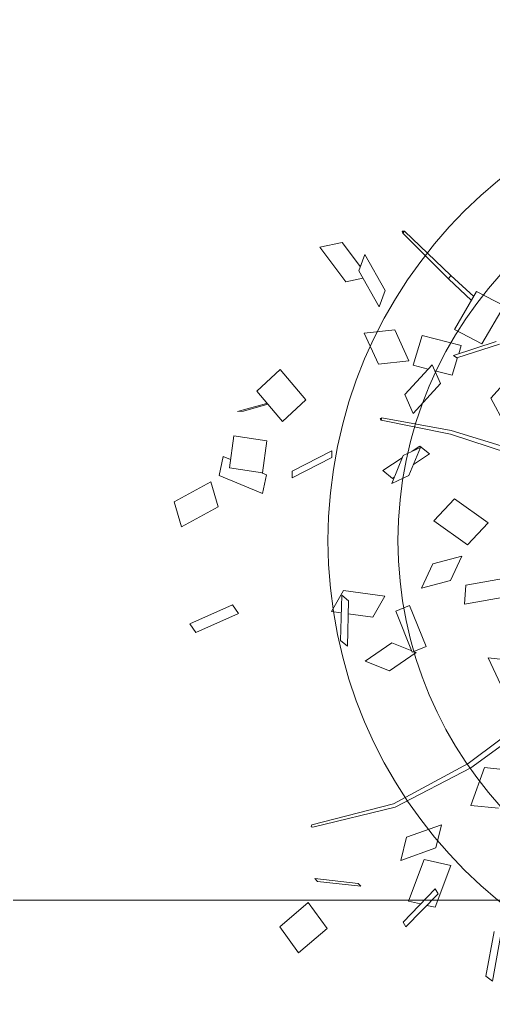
# Model space of a CAD drawing. Header units: centimetres. Extents: x 5488 to 20269, y -31398 to -19684.
# Drawn here: x 6199.71 to 6220.74, y -24026.09 to -23981.96 of the extents above; entities that cross this region are included whole.
import ezdxf

# ---------------------------------------------------------------- set-up
doc = ezdxf.new("R2010")
doc.units = ezdxf.units.CM
doc.linetypes.add('HIDDEN', pattern=[9.525, 6.35, -3.175])
for name, color, linetype, lineweight in [('xxx_Auto_FURNISHED-01', 252, 'Continuous', 0), ('xxx_Auto_Kaplama_Ahşap Tarama', 16, 'Continuous', 5), ('xxx_Auto_Merdiven_Merdiven', 163, 'Continuous', 15), ('xxx_Auto_Tefris_Silik', 252, 'Continuous', 13), ('xxx_Auto_Tefris_Tefris', 32, 'Continuous', 15)]:
    doc.layers.add(name, color=color, linetype=linetype, lineweight=lineweight)
doc.layers.add('xxx_Auto_LANDSCAPE', color=7, linetype='Continuous', lineweight=0, true_color=0x496639)

# ---------------------------------------------------------------- blocks, each defined once
blk = doc.blocks.new('agac0001')
at = {"layer": 'xxx_Auto_LANDSCAPE', "linetype": 'Continuous'}
for points in [[(21.98, -29.54), (24.37, -26.41)], [(28.01, -29.41), (31.64, -26.26)], [(31.64, -26.26), (33.72, -28.93)], [(27.01, -32.39), (27.62, -27.53)], [(27.94, -27.84), (27.32, -32.7)], [(18.92, -34.62), (15.7, -28.76)], [(19.28, -34.46), (16.18, -28.54)], [(18.83, -28.56), (21.98, -29.54)], [(33.72, -28.93), (30.09, -32.08)], [(30.09, -32.08), (28.01, -29.41)], [(35.67, -31.71), (32.86, -29.67)], [(35.96, -31.39), (33.25, -29.34)], [(-16.86, -39.37), (-12.96, -31.42)], [(2.38, -36.02), (2.32, -31.21)], [(35.67, -31.71), (35.96, -31.39)], [(41.68, -35.47), (35.96, -31.39)], [(-17.37, -39.14), (-13.94, -31.86)], [(-6.79, -32.18), (-5.92, -35.08)], [(0.3, -31.73), (0.36, -36.55)], [(8.61, -32.36), (6.67, -35.03)], [(11.86, -35.48), (8.61, -32.36)], [(27.02, -32.3), (25.21, -33.24)], [(27.32, -32.7), (27.01, -32.39)], [(28.23, -31.67), (27.4, -32.1)], [(30.1, -35.66), (28.23, -31.67)], [(41.49, -35.68), (35.67, -31.71)], [(25.21, -33.24), (26.03, -35.01)], [(-5.92, -35.08), (-9.08, -34.25)], [(21.82, -41.78), (18.92, -34.62)], [(22.07, -41.68), (19.28, -34.46)], [(21.9, -38.21), (24.56, -34.67)], [(24.56, -34.67), (26.74, -35.18)], [(-17.64, -37.69), (-18.52, -34.76)], [(6.67, -35.03), (9.92, -38.15)], [(9.92, -38.15), (11.86, -35.48)], [(26.74, -35.18), (24.09, -38.72)], [(26.35, -35.7), (27.07, -37.23)], [(27.07, -37.23), (30.1, -35.66)], [(41.49, -35.68), (41.68, -35.47)], [(41.71, -35.72), (41.49, -35.68)], [(41.71, -35.72), (41.55, -35.61)], [(41.68, -35.47), (41.71, -35.72)], [(0.36, -36.55), (2.38, -36.02)], [(3.18, -37.58), (5.55, -35.87)], [(5.55, -35.87), (5.33, -39.13)], [(-22.3, -36.98), (-21.43, -39.9)], [(-21.43, -39.9), (-17.64, -37.69)], [(2.95, -40.84), (3.18, -37.58)], [(17.22, -37.25), (16.39, -39.21)], [(18.24, -38.14), (17.22, -37.25)], [(27.64, -37.62), (27.89, -40.95)], [(31.26, -38.51), (27.64, -37.62)], [(15.31, -39.91), (18.09, -38.11)], [(18.09, -38.11), (17.58, -40.12)], [(17.85, -39.06), (18.24, -38.14)], [(24.09, -38.72), (21.9, -38.21)], [(31.52, -41.84), (31.26, -38.51)], [(34.03, -39.7), (35.69, -38.73)], [(35.69, -38.73), (39.97, -40.2)], [(-36.13, -39.35), (-40.76, -41.13)], [(-40.1, -41.73), (-35.47, -39.95)], [(-20.08, -48.07), (-17.37, -39.14)], [(-19.69, -48.18), (-16.86, -39.37)], [(5.33, -39.13), (2.95, -40.84)], [(14.8, -41.92), (15.31, -39.91)], [(17.58, -40.12), (14.8, -41.92)], [(38.31, -41.18), (34.03, -39.7)], [(-40.76, -41.13), (-40.1, -41.73)], [(16.35, -42.62), (17.34, -40.28)], [(27.89, -40.95), (31.52, -41.84)], [(37.46, -40.89), (37.4, -42.81)], [(39.97, -40.2), (38.31, -41.18)], [(41.72, -42.39), (38.73, -40.93)], [(-3.75, -43.12), (-3.45, -41.53)], [(-3.45, -41.53), (1.29, -42.47)], [(15.41, -41.52), (15.32, -41.73)], [(15.32, -41.73), (16.35, -42.62)], [(21.82, -41.78), (22.07, -41.68)], [(22.01, -41.87), (21.82, -41.78)], [(22.01, -41.87), (21.95, -41.72)], [(22.07, -41.68), (22.01, -41.87)], [(-31.67, -45.79), (-27.49, -43.26)], [(-27.49, -43.26), (-26.29, -46.01)], [(-5.33, -45.95), (-3.89, -42.72)], [(-3.89, -42.72), (-3.72, -42.97)], [(0.99, -44.06), (-3.75, -43.12)], [(-3.61, -43.15), (-2.33, -45.14)], [(1.29, -42.47), (0.99, -44.06)], [(37.4, -42.81), (41.64, -44.89)], [(41.64, -44.89), (41.72, -42.39)], [(-22.91, -43.44), (-25.3, -44.53)], [(-23.56, -47.45), (-22.91, -43.44)], [(-33.18, -49.33), (-30.26, -45.21)], [(-29.69, -45.43), (-32.61, -49.54)], [(-30.26, -45.21), (-29.69, -45.43)], [(-25.3, -44.53), (-25.95, -48.53)], [(-2.33, -45.14), (-3.77, -48.37)], [(2.81, -44.95), (0.81, -46.66)], [(4.24, -49.25), (2.81, -44.95)], [(-31.29, -46.65), (-31.67, -45.79)], [(-26.29, -46.01), (-30.46, -48.54)], [(-3.77, -48.37), (-5.33, -45.95)], [(0.81, -46.66), (1.66, -49.22)], [(-30.46, -48.54), (-31.01, -47.29)], [(-25.95, -48.53), (-23.56, -47.45)], [(18.1, -52.37), (19.49, -47.7)], [(19.49, -47.7), (18.79, -47.83)], [(-20.59, -57.33), (-20.08, -48.07)], [(-20.32, -57.38), (-19.69, -48.18)], [(18.79, -47.83), (17.4, -52.51)], [(-32.61, -49.54), (-33.18, -49.33)], [(3.04, -48.93), (-1.83, -49.96)], [(-1.07, -50.59), (3.8, -49.55)], [(2.24, -50.96), (4.24, -49.25)], [(3.8, -49.55), (3.04, -48.93)], [(23.65, -52.43), (25.51, -49.49)], [(25.51, -49.49), (29.29, -51.61)], [(-1.83, -49.96), (-1.07, -50.59)], [(1.91, -49.95), (2.24, -50.96)], [(29.29, -51.61), (27.43, -54.55)], [(17.4, -52.51), (18.1, -52.37)], [(27.43, -54.55), (23.65, -52.43)], [(-27.56, -53.59), (-27.91, -53.37)], [(-27.91, -53.37), (-26.51, -57.92)], [(-26.16, -58.14), (-27.56, -53.59)], [(25.81, -53.65), (25.57, -56.4)], [(25.63, -57.06), (25.92, -53.77)], [(25.92, -53.77), (25.91, -53.71)], [(18.25, -55.21), (16.31, -56.03)], [(18.52, -55.61), (18.25, -55.21)], [(21.88, -54.49), (18.53, -55.61)], [(23.11, -57.94), (21.88, -54.49)], [(16.31, -56.03), (19.13, -60.31)], [(18.54, -55.65), (18.52, -55.61)], [(18.53, -55.61), (19.76, -59.06)], [(25.57, -56.4), (25.63, -57.06)], [(-20.52, -57.49), (-20.59, -57.33)], [(-20.32, -57.38), (-20.52, -57.49)], [(-31.77, -57.85), (-33.81, -61.39)], [(-28.59, -59.35), (-31.77, -57.85)], [(-26.51, -57.92), (-26.16, -58.14)], [(19.76, -59.06), (23.11, -57.94)], [(-30.63, -62.89), (-28.59, -59.35)], [(19.13, -60.31), (21.07, -59.49)], [(21.07, -59.49), (20.6, -58.78)], [(-33.81, -61.39), (-30.63, -62.89)], [(2.71, -65.99), (3.91, -61.01)], [(4.96, -61.47), (3.76, -66.45)], [(3.91, -61.01), (4.96, -61.47)], [(15.77, -61.05), (14.37, -65.39)], [(18.6, -61.33), (15.77, -61.05)], [(17.21, -65.68), (18.6, -61.33)], [(3.76, -66.45), (2.71, -65.99)], [(14.37, -65.39), (17.21, -65.68)]]:
    blk.add_lwpolyline(points, dxfattribs=at)
blk = doc.blocks.new('A$C7365360F')
at = {"layer": 'xxx_Auto_FURNISHED-01'}
for radius in [17.28, 14.688]:
    blk.add_circle((0.264, 0.108), radius, dxfattribs=at)
at = {"layer": 'xxx_Auto_LANDSCAPE', "xscale": 0.338688, "yscale": 0.338688, "zscale": 0.2074463999999999}
blk.add_blockref('agac0001', (0.079, 0.033), dxfattribs=at)

msp = doc.modelspace()

# ---------------------------------------------------------------- hatches: boundary and pattern name
at = {"layer": 'xxx_Auto_Kaplama_Ahşap Tarama'}
h = msp.add_hatch(dxfattribs=at)
h.set_pattern_fill('AR-CONC', color=256, scale=0.5)
h.set_pattern_definition([(50, (809.53, -3617.59), (91.09233, -7.96954), [9.525, -104.775]), (355, (809.53, -3617.59), (-17.6217, 95.52842), [7.62, -83.8203]), (100.45144, (817.12, -3618.255), (73.47062, 87.55888), [8.095, -89.04512]), (46.1842, (809.53, -3592.19), (135.5395, -21.02116), [14.2875, -157.1625]), (96.63556, (820.83, -3593.94), (118.70207, 123.71306), [12.1425, -133.5678]), (351.18415, (809.53, -3592.19), (118.70207, 123.71306), [11.43, -125.72987]), (21, (822.23, -3598.54), (75.8072, -51.1326), [9.525, -104.775]), (326, (822.23, -3598.54), (30.901, 92.09398), [7.62, -83.82]), (71.45144, (828.55, -3602.8), (106.7082, 40.96138), [8.095, -89.04497]), (37.5, (809.53, -3617.59), (1.5443, 42.27752), [0, -82.804, 0, -85.09, 0, -84.1375]), (7.5, (809.53, -3617.59), (33.40983, 50.09029), [0, -48.514, 0, -80.899, 0, -32.0675]), (327.5, (781.21, -3617.59), (67.795298, -2.864372), [0, -31.75, 0, -99.06, 0, -131.445]), (317.5, (768.51, -3617.59), (74.06459, 12.71325), [0, -41.275, 0, -65.786, 0, -93.345])])
edge = h.paths.add_edge_path()
edge.add_line((9312.934, -27555.319), (9330.626, -27555.319))
edge.add_arc((9330.626, -27548.319), 7, 270, 349.5592)
edge.add_arc((-12655703.852, 2009176.564), 12827763.879, 350.8642093147, 350.8644691226)
edge.add_line((9346.746, -27492.157), (9332.45, -27492.157))
edge.add_line((9332.45, -27492.157), (9332.449, -27061.102))
edge.add_line((9332.449, -27061.102), (9346.746, -27061.102))
edge.add_arc((-12660642.429, -2064524.007), 12832765.905, 9.1355309233, 9.1357906395)
edge.add_arc((9330.626, -27004.939), 7, 10.4408, 90)
edge.add_line((9330.626, -26997.939), (9312.934, -26997.939))
edge.add_arc((9312.934, -27004.939), 7, 90, 170.4864)
edge.add_arc((10864.464, -27276.629), 1582.138, 170.069442, 189.930558)
edge.add_arc((9312.934, -27548.319), 7, 189.5136, 270)

# ---------------------------------------------------------------- linework, layer by layer
at = {"layer": 'xxx_Auto_Merdiven_Merdiven'}
msp.add_lwpolyline([(6911.294, -24180.682), (6911.29, -24021.146), (6608.87, -24021.146), (6608.873, -23931.099), (6438.873, -23931.099), (6438.873, -24021.099), (6144.235, -24021.099)], dxfattribs=at)
at = {"layer": 'xxx_Auto_Tefris_Silik', "linetype": 'HIDDEN'}
msp.add_lwpolyline([(6144.235, -24021.099), (6812.108, -24021.178)], dxfattribs=at)

# ---------------------------------------------------------------- block references
at = {"layer": 'xxx_Auto_Tefris_Tefris', "xscale": -1.2, "yscale": 1.2, "rotation": 280.6128426569576}
msp.add_blockref('A$C7365360F', (6234.068, -24005.445), dxfattribs=at)

doc.saveas('drawing.dxf')
